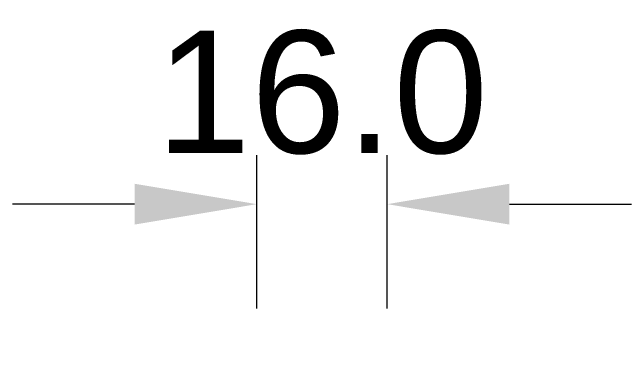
# Model space of a CAD drawing. Header units: inches. Extents: x 274 to 111780, y 464 to 1579898.
# Drawn here: x 274 to 350, y 464.5 to 507.8 of the extents above; entities that cross this region are included whole.
import ezdxf

# ---------------------------------------------------------------- set-up
doc = ezdxf.new("R2010")
doc.units = ezdxf.units.IN
doc.header["$MEASUREMENT"] = 0
doc.header["$PDMODE"] = 35
doc.header["$PDSIZE"] = -3
doc.layers.add('Nep V', color=1, linetype='Continuous', lineweight=35)
doc.styles.add('Arial3', font='arial.ttf', dxfattribs={"height": 15})
doc.dimstyles.new('Copy(5) of bom TL3-1', dxfattribs={"dimtxt": 15, "dimasz": 15, "dimexe": 6, "dimexo": 6, "dimgap": 6, "dimtad": 1, "dimdec": 1, "dimlfac": 0.333333, "dimzin": 0, "dimdsep": 46, "dimtxsty": 'Arial3', "dimcen": 0.09, "dimclrd": 8, "dimclre": 9, "dimclrt": 5, "dimadec": 0, "dimazin": 0, "dimtfac": 1, "dimtdec": 1, "dimtix": 1, "dimtofl": 0, "dimtmove": 0, "dimatfit": 3, "dimfxl": 1, "dimtolj": 1, "dimtzin": 0, "dimlwd": 0, "dimlwe": 0, "dimarcsym": 0})

# ---------------------------------------------------------------- blocks, each defined once
blk = doc.blocks.new('*D445')
at = {"layer": 'Defpoints', "color": 0, "linetype": 'Continuous'}
for p in [(53507.826, 789598.015), (53491.826, 789579.231), (53507.826, 789579.231)]:
    blk.add_point(p, dxfattribs=at)
at = {"layer": 'Nep V', "color": 9, "linetype": 'Continuous', "lineweight": 0}
for p, q in [((53491.826, 789585.231), (53491.826, 789604.015)), ((53507.826, 789585.231), (53507.826, 789604.015))]:
    blk.add_line(p, q, dxfattribs=at)
at = {"layer": 'Nep V', "color": 8, "linetype": 'Continuous', "lineweight": 0}
for p, q in [((53476.826, 789598.015), (53461.826, 789598.015)), ((53522.826, 789598.015), (53537.826, 789598.015))]:
    blk.add_line(p, q, dxfattribs=at)
at = {"layer": 'Nep V', "color": 8, "linetype": 'Continuous'}
for points in [[(53476.826, 789600.515), (53476.826, 789595.515), (53491.826, 789598.015)], [(53522.826, 789600.515), (53522.826, 789595.515), (53507.826, 789598.015)]]:
    blk.add_solid(points, dxfattribs=at)
at = {"layer": 'Nep V', "color": 5, "linetype": 'Continuous', "insert": (53499.826, 789611.673), "char_height": 15, "attachment_point": 5, "style": 'Arial3'}
blk.add_mtext('\\A1;16.0', dxfattribs=at)

msp = doc.modelspace()

# ---------------------------------------------------------------- dimensions: what is measured, and where the dimension line sits
at = {"layer": 'Nep V', "linetype": 'Continuous'}
dim = msp.add_linear_dim(base=(319.5, 483.284), p1=(304.5, 464.5), p2=(319.5, 464.5), dimstyle='Copy(5) of bom TL3-1', override={"dimlfac": 1}, dxfattribs=at)
dim.commit()
dim.dimension.update_dxf_attribs({"geometry": '*D445', "text_midpoint": (312, 497.942), "insert": (-53187.826, -789113.731)})

doc.saveas('drawing.dxf')
